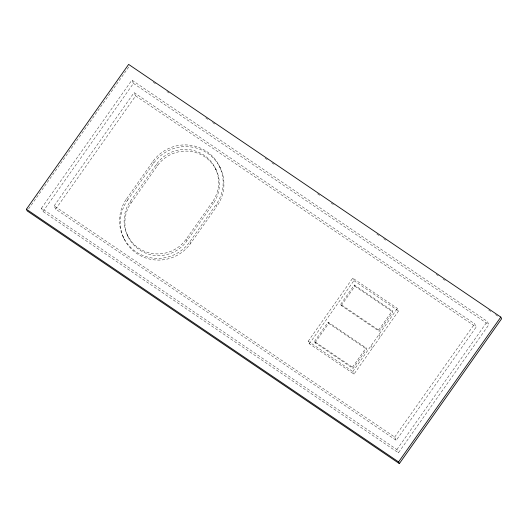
<?xml version="1.0" encoding="UTF-8"?>
<svg xmlns="http://www.w3.org/2000/svg" width="528" height="528" viewBox="0 0 528 528"><rect width="100%" height="100%" fill="white"/><g stroke="black" fill="none" stroke-linecap="round" stroke-linejoin="round"><path stroke-width="0.4" stroke-dasharray="2.64 1.98" d="M28.618 208.883L129.426 66.079M41.461 208.237L131.901 80.117L487.331 321.44L488.869 324.707L398.422 452.826L42.999 211.504L41.461 208.237L396.884 449.559L398.422 452.826M42.999 211.504L133.445 83.384L131.901 80.117M54.146 205.861L134.105 92.598L474.639 323.816L476.177 327.083L396.224 440.345L55.684 209.134L54.146 205.861L394.687 437.078L396.224 440.345M55.684 209.134L135.643 95.872L134.105 92.598M126.608 198.752L152.823 161.621A38.841 38.036 -25.2 0 1 206.745 151.529A38.841 38.036 -25.2 0 1 216.091 204.574L216.883 206.25L190.667 243.388A38.841 38.036 -25.2 0 1 136.752 253.473A38.841 38.036 -25.2 0 1 127.4 200.429L126.608 198.752A38.841 38.036 -25.2 0 0 135.96 251.797A38.841 38.036 -25.2 0 0 189.875 241.712L216.091 204.574M127.4 200.429L153.615 163.297A38.841 38.036 -25.2 0 1 207.53 153.206A38.841 38.036 -25.2 0 1 216.883 206.25M130.33 201.28L156.545 164.142A34.267 33.561 -25.2 0 1 204.118 155.245A34.267 33.561 -25.2 0 1 212.375 202.046L213.16 203.729L186.945 240.86A34.267 33.561 -25.2 0 1 139.372 249.764A34.267 33.561 -25.2 0 1 131.122 202.957L130.33 201.28A34.267 33.561 -25.2 0 0 138.58 248.087A34.267 33.561 -25.2 0 0 186.16 239.184L212.375 202.046M131.122 202.957L157.337 165.825A34.267 33.561 -25.2 0 1 204.91 156.922A34.267 33.561 -25.2 0 1 213.16 203.729M308.174 341.26L352.737 278.124L397.399 308.451L398.581 310.966L354.017 374.095L309.355 343.774L308.174 341.26L352.829 371.58L354.017 374.095M309.355 343.774L353.918 280.639L352.737 278.124M314.47 341.444L328.106 322.133L366.069 347.912L366.656 349.166L353.027 368.478L315.064 342.705L314.47 341.444L352.433 367.224L353.027 368.478M340.685 304.313L354.321 285.001L392.284 310.774L392.872 312.035L379.243 331.34L341.279 305.567L340.685 304.313L378.649 330.086L379.243 331.34M315.064 342.705L328.693 323.393L328.106 322.133M341.279 305.567L354.908 286.255L354.321 285.001M352.433 367.224L366.069 347.912M378.649 330.086L392.284 310.774M352.829 371.58L397.399 308.451M394.687 437.078L474.639 323.816M396.884 449.559L487.331 321.44M153.285 82.276L156.011 84.124M166.921 91.529L169.646 93.383M205.768 117.909L208.501 119.764M212.586 122.542L215.312 124.39M265.076 158.176L267.802 160.024M271.887 162.802L274.619 164.657M317.559 193.809L320.285 195.664M331.195 203.069L333.92 204.917M376.86 234.076L379.586 235.93M383.678 238.702L386.404 240.557M436.161 274.342L438.887 276.19M442.979 278.969L445.705 280.817M488.651 309.976L491.377 311.83M495.469 314.602L498.194 316.457M133.445 83.384L488.869 324.707M135.643 95.872L476.177 327.083M353.918 280.639L398.581 310.966M354.908 286.255L392.872 312.035M328.693 323.393L366.656 349.166M379.045 334.442L380.233 336.956M371.184 345.583L372.365 348.097M315.315 342.019L315.909 343.279M219.575 166.498L220.361 168.175M215.444 168.452L216.229 170.128M156.545 164.142L157.337 165.825M152.823 161.621L153.615 163.297M189.875 241.712L190.667 243.388M186.16 239.184L186.945 240.86M127.261 234.881L128.047 236.557M123.13 236.828L123.915 238.504"/><path stroke-width="0.79" d="M26.4 209.233L128.641 64.403L500.808 317.09L501.6 318.767L399.359 463.597L27.192 210.91L26.4 209.233L398.574 461.921L399.359 463.597M398.574 461.921L500.808 317.09"/></g></svg>
